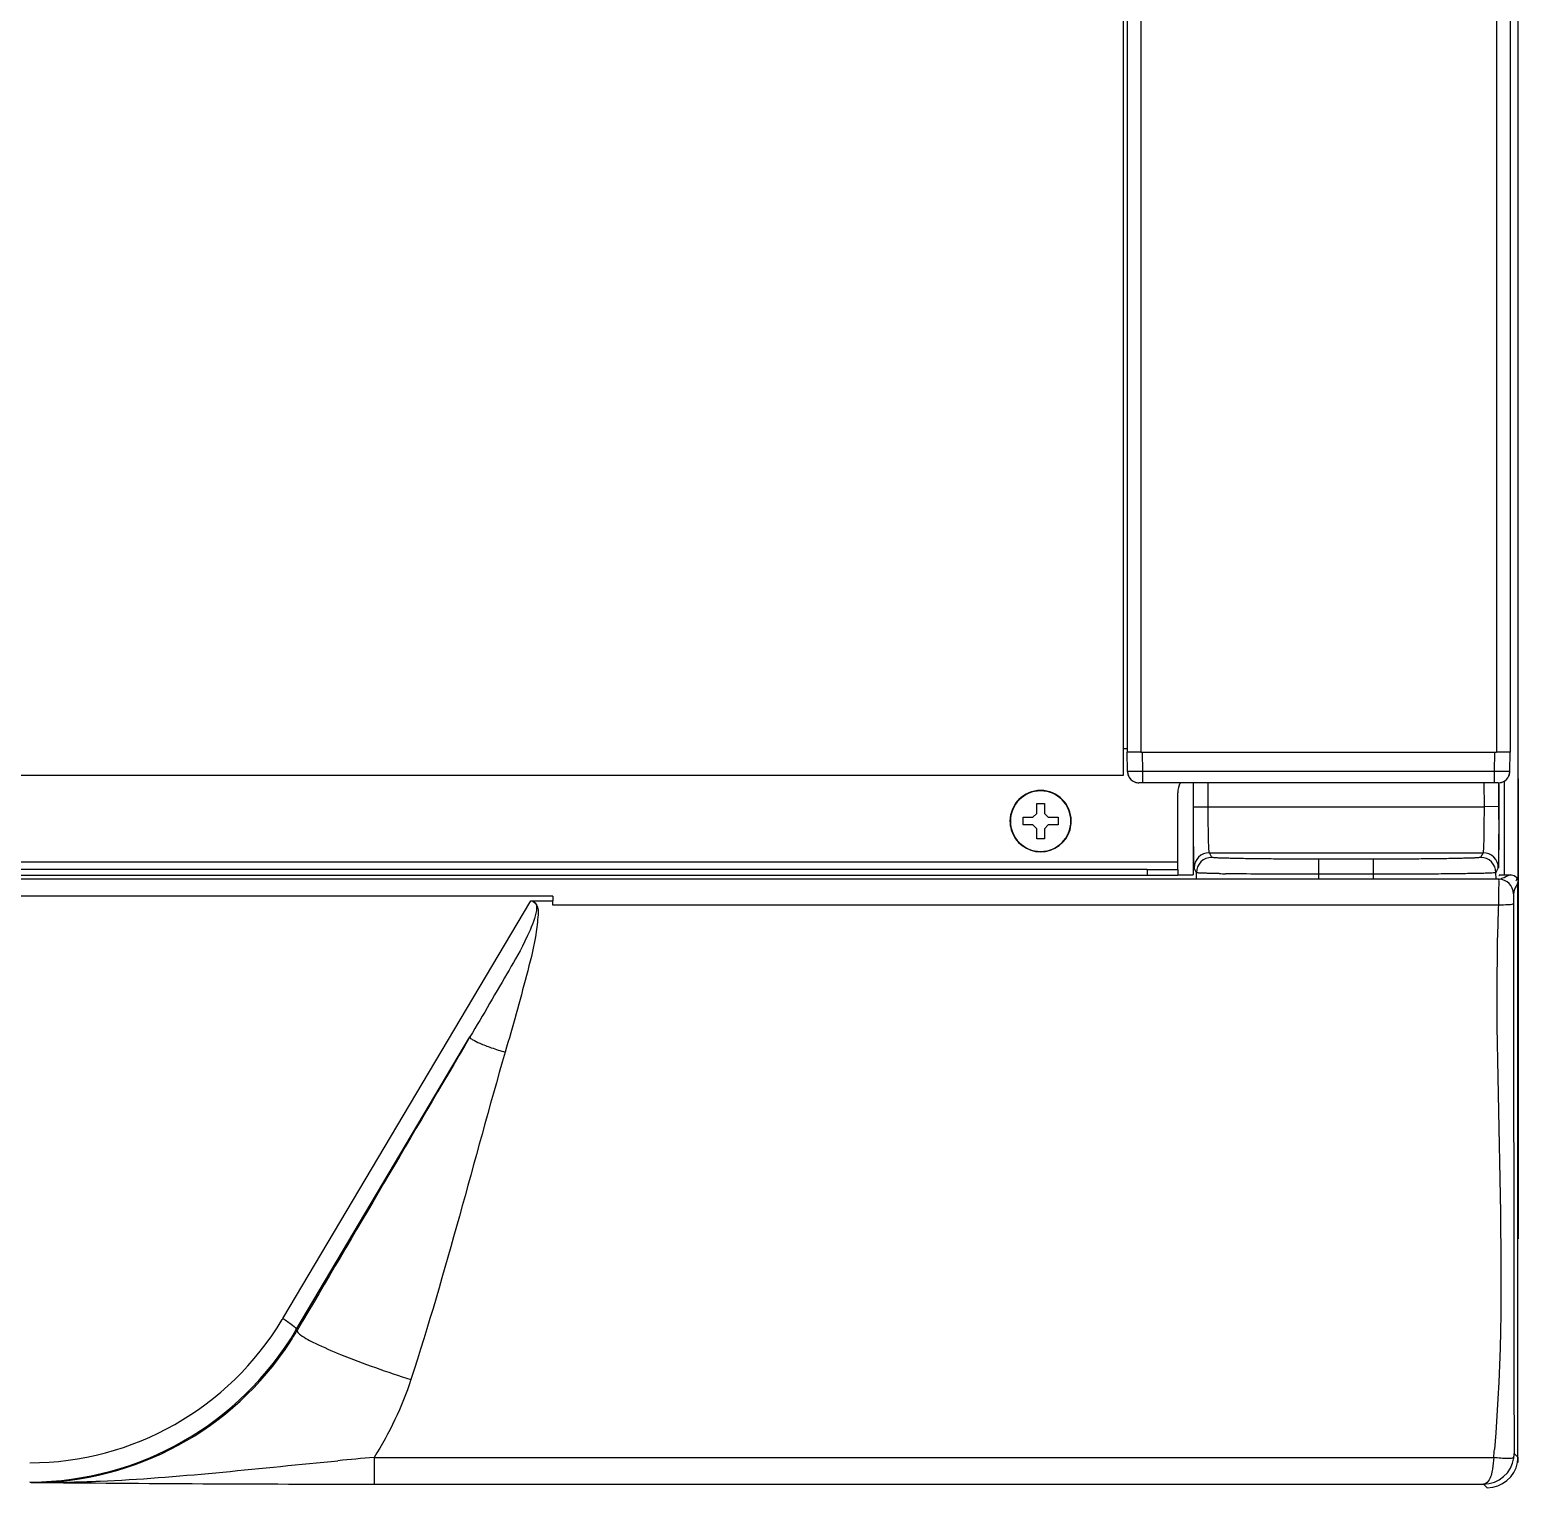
# Model space of a CAD drawing. Header units: millimetres. Extents: x 473 to 3963, y -1329 to 3488.
# Drawn here: x 2391.9 to 2586.2, y 1397.8 to 1587.7 of the extents above; entities that cross this region are included whole.
import ezdxf

# ---------------------------------------------------------------- set-up
doc = ezdxf.new("R2010")
doc.units = ezdxf.units.MM
doc.header["$LTSCALE"] = 392.37
doc.layers.get('0').update_dxf_attribs({"linetype": 'CONTINUOUS'})

msp = doc.modelspace()

# ---------------------------------------------------------------- linework, layer by layer
at = {"linetype": 'Continuous'}
for p, q in [((2534.65, 1490.47), (2534.65, 2045.47)), ((2535.15, 2042.47), (2535.15, 1493.47)), ((2536.95, 2042.47), (2536.95, 1493.47)), ((2583.35, 2042.47), (2583.35, 1493.47)), ((2585.15, 2042.47), (2585.15, 1493.47)), ((2586.15, 2043.77), (2586.15, 1476.45)), ((2586.15, 2043.77), (2586.15, 1476.45)), ((2534.65, 1493.97), (2535.15, 1493.97)), ((2535.19, 1490.94), (2535.15, 1493.47)), ((2536.31, 1493.47), (2535.15, 1493.47)), ((2536.35, 1493.47), (2536.31, 1493.47)), ((2536.95, 1493.47), (2536.35, 1493.47)), ((2536.95, 1493.47), (2537.15, 1493.47)), ((2536.95, 1493.47), (2537.15, 1493.47)), ((2537.15, 1493.47), (2583.15, 1493.47)), ((2537.19, 1490.94), (2537.15, 1493.47)), ((2537.15, 1493.47), (2583.15, 1493.47)), ((2583.1, 1490.94), (2583.15, 1493.47)), ((2583.15, 1493.47), (2583.35, 1493.47)), ((2583.15, 1493.47), (2583.35, 1493.47)), ((2583.95, 1493.47), (2583.35, 1493.47)), ((2583.99, 1493.47), (2583.95, 1493.47)), ((2585.15, 1493.47), (2583.99, 1493.47)), ((2585.1, 1490.94), (2585.15, 1493.47)), ((1887.65, 1490.47), (2534.65, 1490.47)), ((2583.1, 1490.94), (2537.19, 1490.94)), ((2537.19, 1489.47), (2537.19, 1490.94)), ((2583.1, 1489.47), (2583.1, 1490.94)), ((2537.19, 1489.47), (2536.69, 1489.47)), ((2583.1, 1489.47), (2537.19, 1489.47)), ((2583.1, 1489.47), (2537.19, 1489.47)), ((2543.75, 1489.23), (2543.75, 1477.47)), ((2543.81, 1486.35), (2543.81, 1489.47)), ((2545.72, 1486.35), (2545.72, 1489.47)), ((2581.72, 1489.47), (2581.73, 1486.35)), ((2583.6, 1489.47), (2583.1, 1489.47)), ((2583.63, 1489.47), (2583.64, 1486.36)), ((2583.72, 1480.72), (2583.69, 1489.23)), ((2584.35, 1489.68), (2584.35, 1477.47)), ((2586.2, 1489.97), (2586.15, 1489.97)), ((2586.2, 1489.97), (2586.2, 1489.7)), ((2586.2, 1489.7), (2586.2, 1487.97)), ((2523.35, 1486.77), (2524.35, 1486.77)), ((2523.35, 1485.47), (2523.35, 1486.77)), ((2524.35, 1486.77), (2524.35, 1485.47)), ((2541.75, 1479.17), (2541.75, 1488.17)), ((2586.2, 1487.97), (2586.15, 1487.97)), ((2586.2, 1487.97), (2586.2, 1476.45)), ((2521.55, 1484.47), (2521.55, 1484.97)), ((2521.55, 1484.97), (2522.85, 1484.97)), ((2522.85, 1484.97), (2523.35, 1485.47)), ((2524.35, 1485.47), (2524.85, 1484.97)), ((2524.85, 1484.97), (2526.15, 1484.97)), ((2526.15, 1484.97), (2526.15, 1484.47)), ((2543.81, 1486.35), (2545.72, 1486.35)), ((2545.72, 1486.35), (2581.73, 1486.35)), ((2583.64, 1486.36), (2581.73, 1486.35)), ((2521.55, 1483.97), (2521.55, 1484.47)), ((2522.85, 1483.97), (2521.55, 1483.97)), ((2523.35, 1483.47), (2522.85, 1483.97)), ((2523.35, 1482.17), (2523.35, 1483.47)), ((2524.85, 1483.97), (2524.35, 1483.47)), ((2524.35, 1483.47), (2524.35, 1482.17)), ((2526.15, 1483.97), (2524.85, 1483.97)), ((2526.15, 1484.47), (2526.15, 1483.97)), ((2524.35, 1482.17), (2523.35, 1482.17)), ((1885.22, 1479.17), (2541.75, 1479.17)), ((2541.75, 1478.78), (2541.75, 1479.17)), ((2541.75, 1478.46), (2541.75, 1478.78)), ((2546.19, 1479.74), (2545.88, 1480.35)), ((2560.18, 1477.53), (2560.18, 1479.5)), ((2567.3, 1479.5), (2560.18, 1479.5)), ((2567.3, 1477.53), (2567.3, 1479.5)), ((2581.6, 1480.35), (2581.29, 1479.74)), ((2583.68, 1476.89), (1838.61, 1476.89)), ((2537.75, 1478.17), (1884.55, 1478.17)), ((2537.75, 1477.37), (1884.55, 1477.37)), ((2537.75, 1478.17), (2537.75, 1477.37)), ((2537.75, 1478.17), (2541.75, 1478.17)), ((2541.75, 1477.37), (2537.75, 1477.37)), ((2541.75, 1478.17), (2541.75, 1478.46)), ((2541.75, 1478.17), (2541.75, 1477.37)), ((2541.75, 1478.17), (2541.75, 1477.37)), ((2541.75, 1477.47), (2543.75, 1477.47)), ((2544.19, 1477.74), (2543.88, 1478.35)), ((2544.19, 1476.89), (2544.19, 1477.74)), ((2560.18, 1476.89), (2560.18, 1477.53)), ((2567.3, 1477.53), (2560.18, 1477.53)), ((2567.3, 1476.89), (2567.3, 1477.53)), ((2583.6, 1478.36), (2583.29, 1477.75)), ((2583.3, 1476.89), (2583.29, 1477.75)), ((2583.7, 1477.39), (2583.77, 1477.43)), ((2583.77, 1477.43), (2583.85, 1477.47)), ((2583.85, 1477.47), (2585.14, 1477.47)), ((2583.86, 1476.93), (2583.85, 1476.93)), ((2586.15, 1401.47), (2586.15, 1476.45)), ((2586.2, 1476.45), (2586.2, 1431.97)), ((2460.15, 1474.67), (1962.15, 1474.67)), ((2424.91, 1419.56), (2457.28, 1474.09)), ((2457.28, 1474.09), (2460.15, 1474.09)), ((2460.15, 1474.67), (2460.15, 1474.09)), ((2460.15, 1473.5), (2460.15, 1474.09)), ((2583.61, 1473.5), (2460.15, 1473.5)), ((2583.61, 1473.5), (2583.59, 1473.15)), ((2426.64, 1418.04), (2449.35, 1456.31)), ((2586.2, 1431.97), (2586.15, 1431.97)), ((2586.2, 1431.97), (2586.2, 1430.23)), ((2586.2, 1430.23), (2586.2, 1429.97)), ((2586.2, 1429.97), (2586.15, 1429.97)), ((2586.2, 1429.97), (2586.15, 1429.97)), ((2426.8, 1418), (2426.64, 1418.04)), ((2436.84, 1401.42), (2583, 1401.42)), ((2436.84, 1401.42), (2436.84, 1400.45)), ((2585.66, 1401.96), (2586.15, 1401.47)), ((2586.15, 1401.47), (2586.15, 1400.77)), ((2586.15, 1401.47), (2586.15, 1400.77)), ((2431.22, 1400.91), (2432.1, 1401)), ((2436.84, 1400.45), (2436.84, 1397.95)), ((2586.15, 1400.77), (2586.01, 1400.77)), ((2392.08, 1398.17), (2391.88, 1398.22)), ((2436.84, 1397.95), (2581.67, 1397.95)), ((2581.67, 1397.95), (2582.15, 1397.47))]:
    msp.add_line(p, q, dxfattribs=at)
for centre, radius, start, end in [((2536.69, 1490.97), 1.5, 180.9997, 201.247), ((2536.69, 1490.97), 1.5, 181, 270), ((2536.69, 1490.97), 1.5, 201.247, 207.7101), ((2583.6, 1490.97), 1.5, 270.001, 359), ((2583.6, 1490.97), 1.5, 332.3265, 338.6259), ((2583.6, 1490.97), 1.5, 338.6259, 359.0002), ((2523.85, 1484.47), 4, 0, 180), ((2523.85, 1484.47), 4, 0, 180), ((2523.85, 1484.47), 4, 0, 180), ((2536.69, 1490.97), 1.5, 207.7101, 221.8833), ((2536.69, 1490.97), 1.5, 221.8833, 229.0845), ((2536.69, 1490.97), 1.5, 229.0845, 243.2689), ((2536.69, 1490.97), 1.5, 243.2689, 249.7231), ((2536.69, 1490.97), 1.5, 249.7231, 270), ((2544.75, 1488.17), 3, 154.0399, 180), ((2583.6, 1490.97), 1.5, 270, 290.3735), ((2583.6, 1490.97), 1.5, 290.3735, 296.6727), ((2583.6, 1490.97), 1.5, 296.6727, 310.9774), ((2583.6, 1490.97), 1.5, 310.9774, 318.0218), ((2583.6, 1490.97), 1.5, 318.0218, 332.3265), ((2523.85, 1484.47), 3.95, 0, 180), ((2523.85, 1484.47), 4, 180, 196.2728), ((2523.85, 1484.47), 4, 180, 196.3063), ((2523.85, 1484.47), 3.95, 180, 360), ((2523.85, 1484.47), 4, 196.2728, 343.7272), ((2523.85, 1484.47), 4, 196.3063, 343.6937), ((2523.85, 1484.47), 4, 343.7272, 360), ((2523.85, 1484.47), 4, 343.7272, 360), ((2523.85, 1484.47), 4, 343.6937, 360), ((2545.88, 1478.35), 2, 90.0137, 179.9798), ((2546.19, 1477.74), 2, 90.0137, 179.9798), ((2581.29, 1477.74), 2, 0.2201, 89.9864), ((2581.6, 1478.35), 2, 0.2201, 89.9864), ((2552.48, 1769.97), 292.4, 268.9588, 269.1217), ((2582.57, 1482.65), 5.86, 280.9645, 282.6164), ((2583.68, 1475), 1.89, 0.0464, 89.9536), ((2582.94, 1481.01), 4.18, 282.7653, 284.8016), ((2391.84, 1439.19), 38.46, 270.0651, 329.0693), ((2392.09, 1439.04), 38.17, 329.0706, 329.3083), ((2391.84, 1438.68), 40.46, 270.3367, 329.3294), ((2391.87, 1438.58), 40.54, 326.8984, 329.4949), ((2392.14, 1438.37), 40.2, 269.9221, 326.9334), ((2499.72, 676.38), 727.77, 94.95645, 95.33118), ((2581.65, 1401.95), 4.01, 270.3141, 352.0635), ((2392.61, 1419.02), 191.2, 354.7195, 355.031), ((2581.66, 1401.96), 4, 352.0216, 0.0224), ((2391.88, 1438.15), 39.94, 270.0018, 270.2777), ((2441.09, 6723.62), 5325.68, 269.47278, 269.95428)]:
    msp.add_arc(centre, radius, start, end, dxfattribs=at)
for centre, major_axis, ratio, start_param, end_param in [((2543.75, 1489.23), (0, 0.75), 0.008727, 1.245282, 1.570796), ((2583.68, 1489.23), (-0.003, 0.75), 0.008727, -1.570827, -1.244728), ((2583.85, 1477.67), (-0.179, -0.089), 0.99981, 0.583523, 1.107103), ((2582.15, 1401.47), (2.83, -2.83), 0.999924, 0.612962, 0.78536), ((2582.15, 1401.47), (2.83, -2.83), 0.999924, -0.78536, 0.612962)]:
    msp.add_ellipse(centre, major_axis=major_axis, ratio=ratio, start_param=start_param, end_param=end_param, dxfattribs=at)
for points, knots in [([(2537.19, 1490.94), (2536.94, 1490.94), (2536.57, 1490.93), (2536.1, 1490.93), (2535.79, 1490.93), (2535.56, 1490.93), (2535.36, 1490.92), (2535.27, 1490.95), (2535.19, 1490.93), (2535.19, 1490.94)], [0, 0, 0, 0, 0.382609, 0.555408, 0.706918, 0.831253, 0.923658, 0.980603, 1, 1, 1, 1]), ([(2585.1, 1490.94), (2585.1, 1490.93), (2585.02, 1490.95), (2584.94, 1490.92), (2584.74, 1490.93), (2584.5, 1490.93), (2584.2, 1490.93), (2583.73, 1490.93), (2583.36, 1490.94), (2583.1, 1490.94)], [0, 0, 0, 0, 0.019394, 0.076344, 0.168746, 0.293082, 0.444592, 0.617391, 1, 1, 1, 1]), ([(2543.88, 1478.35), (2543.87, 1478.37), (2543.87, 1478.43), (2543.86, 1478.56), (2543.86, 1478.76), (2543.85, 1479.16), (2543.84, 1479.83), (2543.83, 1480.81), (2543.82, 1482.01), (2543.81, 1483.88), (2543.81, 1485.34), (2543.81, 1486.35)], [0, 0, 0, 0, 0.006456, 0.02221, 0.047163, 0.081071, 0.174435, 0.29883, 0.449609, 0.621122, 1, 1, 1, 1]), ([(2545.88, 1480.35), (2545.87, 1480.36), (2545.86, 1480.41), (2545.84, 1480.5), (2545.83, 1480.66), (2545.81, 1480.96), (2545.79, 1481.46), (2545.76, 1482.2), (2545.75, 1483.09), (2545.73, 1484.49), (2545.72, 1485.6), (2545.72, 1486.35)], [0, 0, 0, 0, 0.006877, 0.022783, 0.047799, 0.081721, 0.175024, 0.299299, 0.449939, 0.621323, 1, 1, 1, 1]), ([(2581.73, 1486.35), (2581.73, 1485.6), (2581.73, 1484.49), (2581.72, 1483.09), (2581.7, 1482.2), (2581.68, 1481.46), (2581.66, 1480.96), (2581.64, 1480.66), (2581.63, 1480.5), (2581.62, 1480.41), (2581.61, 1480.36), (2581.6, 1480.35)], [0, 0, 0, 0, 0.378696, 0.550095, 0.700749, 0.825026, 0.918322, 0.952235, 0.97724, 0.993135, 1, 1, 1, 1]), ([(2583.64, 1486.36), (2583.64, 1485.35), (2583.65, 1483.88), (2583.64, 1482.01), (2583.64, 1480.82), (2583.63, 1479.84), (2583.63, 1479.17), (2583.62, 1478.76), (2583.62, 1478.56), (2583.6, 1478.44), (2583.61, 1478.38), (2583.6, 1478.36)], [0, 0, 0, 0, 0.378877, 0.550395, 0.701181, 0.825579, 0.918941, 0.952847, 0.977797, 0.993547, 1, 1, 1, 1]), ([(2560.18, 1479.5), (2559.28, 1479.5), (2557.5, 1479.5), (2554.92, 1479.52), (2552.54, 1479.54), (2550.45, 1479.57), (2548.93, 1479.6), (2547.92, 1479.63), (2547.32, 1479.64), (2546.86, 1479.67), (2546.51, 1479.68), (2546.32, 1479.72), (2546.2, 1479.72), (2546.19, 1479.74)], [0, 0, 0, 0, 0.193988, 0.380583, 0.552696, 0.703791, 0.828138, 0.878765, 0.921031, 0.954539, 0.978979, 0.994141, 1, 1, 1, 1]), ([(2581.29, 1479.74), (2581.28, 1479.72), (2581.16, 1479.72), (2580.97, 1479.68), (2580.62, 1479.67), (2580.16, 1479.64), (2579.56, 1479.63), (2578.55, 1479.6), (2577.03, 1479.57), (2574.94, 1479.54), (2572.56, 1479.52), (2569.98, 1479.5), (2568.2, 1479.5), (2567.3, 1479.5)], [0, 0, 0, 0, 0.005854, 0.02101, 0.045445, 0.078948, 0.121211, 0.171836, 0.296182, 0.447281, 0.619402, 0.806004, 1, 1, 1, 1]), ([(2547.17, 1477.62), (2546.75, 1477.63), (2546.16, 1477.64), (2545.42, 1477.66), (2545, 1477.68), (2544.67, 1477.69), (2544.42, 1477.7), (2544.28, 1477.73), (2544.2, 1477.73), (2544.19, 1477.74)], [0, 0, 0, 0, 0.423778, 0.594331, 0.735954, 0.847831, 0.929332, 0.980039, 1, 1, 1, 1]), ([(2560.18, 1477.53), (2559.04, 1477.53), (2554.98, 1477.54), (2550.92, 1477.56), (2548, 1477.61)], [0, 0, 0, 0, 0.281994, 1, 1, 1, 1]), ([(2583.29, 1477.75), (2583.28, 1477.72), (2583.14, 1477.74), (2582.92, 1477.69), (2582.52, 1477.69), (2581.99, 1477.66), (2581.32, 1477.65), (2580.16, 1477.62), (2578.42, 1477.6), (2576.03, 1477.57), (2573.31, 1477.55), (2570.36, 1477.54), (2568.33, 1477.53), (2567.3, 1477.53)], [0, 0, 0, 0, 0.005749, 0.020871, 0.045292, 0.078792, 0.121058, 0.17169, 0.29606, 0.447189, 0.619341, 0.805974, 1, 1, 1, 1]), ([(2583.68, 1476.89), (2583.6, 1476.85), (2583.74, 1476.39), (2583.59, 1475.78), (2583.64, 1474.69), (2583.61, 1473.92), (2583.61, 1473.5)], [0, 0, 0, 0, 0.081418, 0.304387, 0.629706, 1, 1, 1, 1]), ([(2583.66, 1477.39), (2583.67, 1477.39), (2583.68, 1477.39), (2583.7, 1477.39), (2583.7, 1477.39)], [0, 0, 0, 0, 0.718598, 1, 1, 1, 1]), ([(2585.14, 1477.47), (2584.87, 1477.38), (2584.52, 1477.13), (2584.13, 1477), (2584.01, 1476.97)], [0, 0, 0, 0, 0.691135, 1, 1, 1, 1]), ([(2585.14, 1477.47), (2585.38, 1477.47), (2585.74, 1477.4), (2586.08, 1477), (2585.96, 1476.76), (2585.89, 1476.66)], [0, 0, 0, 0, 0.514485, 0.73442, 1, 1, 1, 1]), ([(2585.58, 1475), (2585.57, 1474.97), (2585.59, 1474.55), (2585.57, 1474.14), (2585.57, 1473.76)], [0, 0, 0, 0, 0.085722, 1, 1, 1, 1]), ([(2586.15, 1476.45), (2586.04, 1476.14), (2585.72, 1475.7), (2585.61, 1475.19), (2585.58, 1475)], [0, 0, 0, 0, 0.637746, 1, 1, 1, 1]), ([(2457.28, 1474.09), (2458.8, 1474.01), (2456.52, 1468.46), (2454.57, 1465.28), (2451.9, 1460.59), (2450.21, 1457.76), (2449.35, 1456.31)], [0, 0, 0, 0, 0.231821, 0.489335, 0.745143, 1, 1, 1, 1]), ([(2457.28, 1474.09), (2457.69, 1474.11), (2458.37, 1473.18), (2458.17, 1471.51), (2457.83, 1468.49), (2456.73, 1464.31), (2455.39, 1459.31), (2454.44, 1455.99), (2453.95, 1454.33)], [0, 0, 0, 0, 0.060216, 0.122864, 0.248067, 0.498649, 0.749316, 1, 1, 1, 1]), ([(2585.57, 1473.76), (2585.56, 1473.55), (2584.56, 1473.56), (2584.07, 1473.49), (2583.61, 1473.5)], [0, 0, 0, 0, 0.308903, 1, 1, 1, 1]), ([(2585.57, 1473.76), (2585.59, 1455.77), (2585.61, 1431.84), (2585.64, 1407.9), (2585.66, 1401.96)], [0, 0, 0, 0, 0.751573, 1, 1, 1, 1]), ([(2449.35, 1456.31), (2449.32, 1456.17), (2449.92, 1455.81), (2450.73, 1455.41), (2452.24, 1454.85), (2453.34, 1454.5), (2453.95, 1454.33)], [0, 0, 0, 0, 0.089274, 0.304497, 0.622748, 1, 1, 1, 1]), ([(2424.91, 1419.56), (2425.37, 1419.31), (2425.87, 1418.92), (2426.73, 1418.28), (2426.64, 1418.04)], [0, 0, 0, 0, 0.666301, 1, 1, 1, 1]), ([(2426.8, 1418), (2426.79, 1417.96), (2426.84, 1417.71), (2427.07, 1417.55), (2427.24, 1417.43)], [0, 0, 0, 0, 0.155519, 1, 1, 1, 1]), ([(2427.24, 1417.43), (2427.82, 1416.98), (2429.57, 1416.1), (2434.32, 1414.04), (2438.54, 1412.59), (2441.64, 1411.59)], [0, 0, 0, 0, 0.142743, 0.372579, 1, 1, 1, 1]), ([(2585.65, 1401.4), (2585.62, 1401.32), (2585.27, 1401.31), (2584.46, 1401.25), (2583.61, 1401.35), (2583, 1401.42)], [0, 0, 0, 0, 0.094125, 0.311812, 1, 1, 1, 1]), ([(2392.08, 1398.17), (2395.08, 1398.15), (2408.17, 1398.42), (2421.18, 1399.97), (2431.22, 1400.91)], [0, 0, 0, 0, 0.229277, 1, 1, 1, 1]), ([(2582.84, 1399.92), (2582.79, 1399.64), (2582.65, 1398.92), (2582.17, 1397.96), (2581.67, 1397.95)], [0, 0, 0, 0, 0.361745, 1, 1, 1, 1])]:
    msp.add_open_spline(points, degree=3, knots=knots, dxfattribs=at)
for points in [[(2545.88, 1480.35), (2557.79, 1480.35), (2569.69, 1480.35), (2581.6, 1480.35)], [(2583.59, 1473.15), (2582.76, 1449.6), (2585.13, 1425.94), (2583.09, 1402.46)], [(2449.35, 1456.31), (2441.84, 1443.54), (2434.3, 1430.78), (2426.8, 1418)], [(2453.95, 1454.33), (2449.81, 1440.1), (2446.24, 1425.69), (2441.64, 1411.59)], [(2441.64, 1411.59), (2440.48, 1408.03), (2438.84, 1404.6), (2436.84, 1401.42)], [(2583, 1401.42), (2582.98, 1400.92), (2582.93, 1400.41), (2582.84, 1399.92)]]:
    msp.add_open_spline(points, degree=3, dxfattribs=at)

doc.saveas('drawing.dxf')
